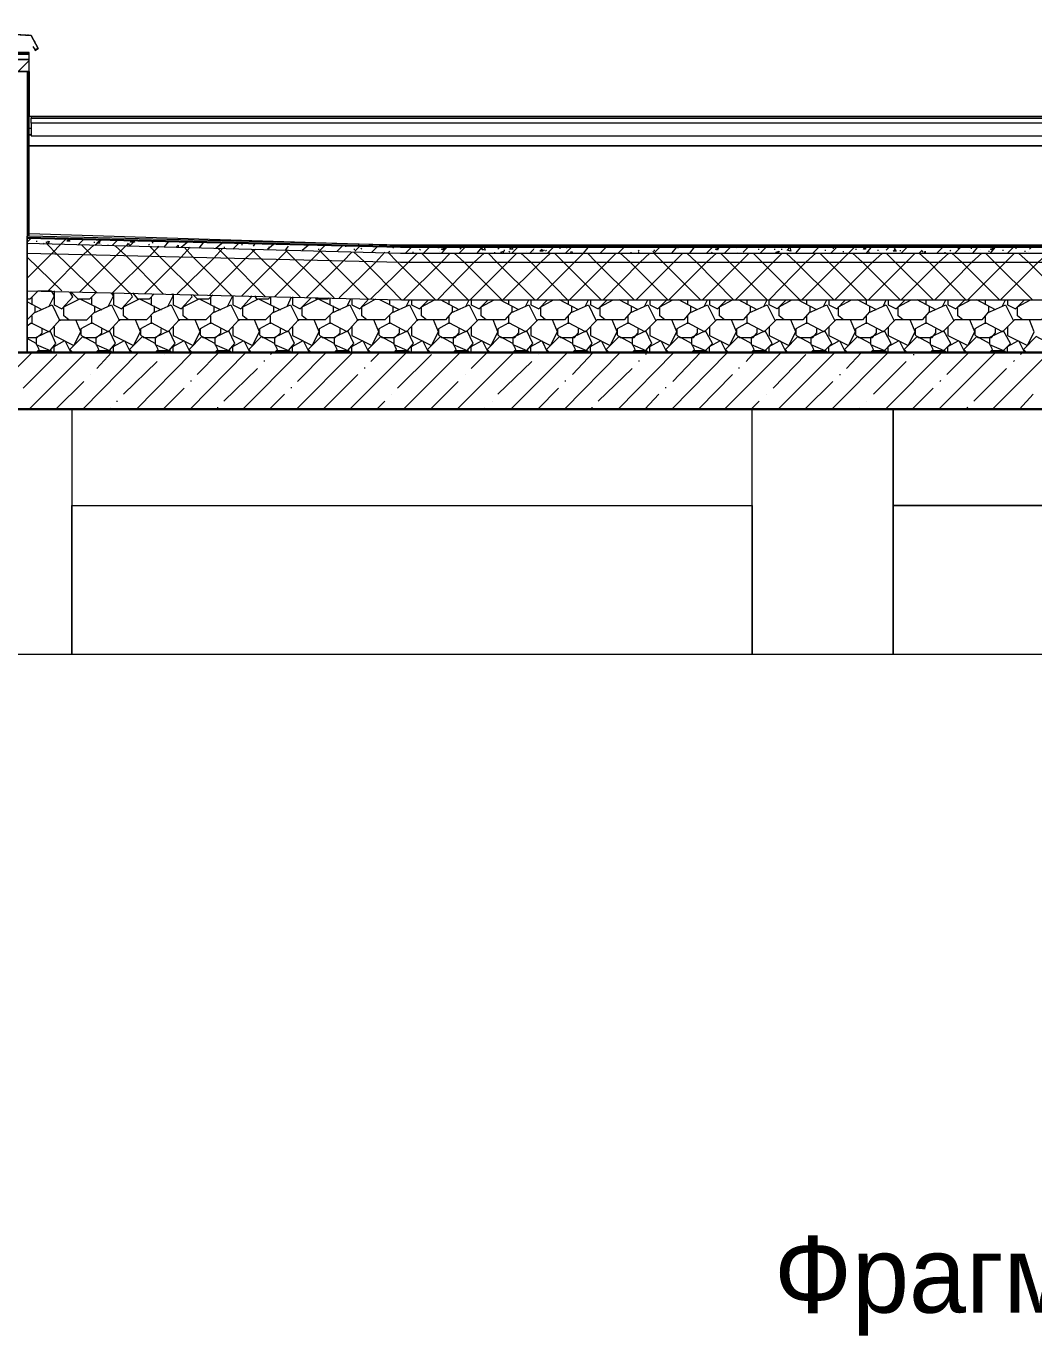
# Model space of a CAD drawing. Header units: millimetres. Extents: x 2294 to 908349, y -83289 to 219220.
# Drawn here: x 847920 to 852355, y 200936 to 206699 of the extents above; entities that cross this region are included whole.
import ezdxf

# ---------------------------------------------------------------- set-up
doc = ezdxf.new("R2010")
doc.units = ezdxf.units.MM
doc.layers.add('PDF _Геометрия', color=7, linetype='Continuous')
doc.layers.add('PDF _Текст', color=7, linetype='Continuous')

msp = doc.modelspace()

# ---------------------------------------------------------------- linework, layer by layer
at = {"layer": 'PDF _Геометрия', "lineweight": 9}
for points in [[(847932.9, 206302.9), (865812.6, 206302.9), (865812.6, 214434), (865751.4, 214434)], [(847932.9, 206573.9), (847347.1, 206573.9), (847264, 206573.9), (847264, 206552.1)], [(847513.2, 206582.7), (847347.1, 206582.7), (847347.1, 206578.3), (847347.1, 206573.9), (847347.1, 206552.1), (847932.9, 206552.1), (847932.9, 206573.9), (847932.9, 206578.3), (847932.9, 206582.7), (847570, 206582.7)], [(847932.9, 206578.3), (847347.1, 206578.3)], [(847924.1, 206499.6), (847924.1, 205773.9), (847928.5, 205773.9), (847928.5, 206499.6)], [(847932.9, 206499.6), (847932.9, 206302.9), (865812.6, 206302.9)], [(847932.9, 206250.4), (847941.6, 206250.4)], [(847941.6, 206302.9), (847941.6, 206294.1), (865812.6, 206294.1), (847941.6, 206294.1), (865812.6, 206294.1)], [(865436.6, 206272.3), (847941.6, 206272.3), (847941.6, 206294.1)], [(847941.6, 206272.3), (847941.6, 206215.5), (865502.2, 206215.5), (865502.2, 206171.7), (865502.2, 205262.4)], [(847941.6, 206219.8), (847941.6, 206224.2)], [(847932.9, 205787), (849567.8, 205734.6)], [(847924.1, 205262.4), (847924.1, 205533.5), (847924.1, 205699.6), (847924.1, 205743.3), (847924.1, 205765.2), (847924.1, 205769.6), (847924.1, 205773.9)], [(848055.3, 205013.3), (846617, 205013.3), (846420.3, 205013.3), (846420.3, 204702.9), (845594.1, 204702.9)], [(847758, 205013.3), (848120.8, 205013.3), (848120.8, 203933.5), (848120.8, 204589.2), (851115.4, 204589.2), (851115.4, 203933.5), (851115.4, 205013.3), (851736.1, 205013.3)], [(848120.8, 205013.3), (848120.8, 204589.2), (851115.4, 204589.2), (851115.4, 205013.3)], [(855504.4, 205013.3), (851758, 205013.3)], [(868553.6, 203933.5), (857397.3, 203933.5), (857323, 203780.5), (857165.6, 204086.5), (857091.3, 203933.5), (846144.9, 203933.5)]]:
    msp.add_lwpolyline(points, dxfattribs=at)
at = {"layer": 'PDF _Геометрия', "lineweight": 20}
msp.add_lwpolyline([(847959.1, 206591.4), (847972.2, 206600.2), (847941.6, 206657), (847154.7, 206709.4), (847154.7, 206587), (847172.2, 206591.4), (847154.7, 206587), (847154.7, 206705.1), (847941.6, 206657), (847972.2, 206600.2), (847959.1, 206595.8), (847950.3, 206608.9)], close=True, dxfattribs=at)
at = {"layer": 'PDF _Геометрия', "color": 250, "lineweight": 9, "true_color": 0x1d1d1d}
for points in [[(847928.5, 206657), (847928.5, 206661.4)], [(847959.1, 206626.4), (847959.1, 206630.8)], [(847884.8, 206499.6), (847932.9, 206547.7), (847932.9, 206552.1)], [(847924.1, 205747.7), (847941.6, 205765.2)], [(847924.1, 205590.3), (848033.4, 205699.6), (848072.8, 205739), (848094.6, 205760.8)], [(847924.1, 205734.6), (847928.5, 205743.3)], [(847963.5, 205752.1), (847967.8, 205752.1)], [(847967.8, 205765.2), (847967.8, 205765.2)], [(847967.8, 205765.2), (847976.6, 205765.2)], [(847976.6, 205765.2), (847976.6, 205765.2)], [(847994.1, 205739), (847998.4, 205743.3)], [(848011.5, 205756.4), (848011.5, 205756.4)], [(848225.8, 205529.1), (848055.3, 205695.2), (848011.5, 205739)], [(848015.9, 205533.5), (848173.3, 205695.2), (848217, 205734.6)], [(848147.1, 205734.6), (848173.3, 205760.8)], [(848155.8, 205529.1), (848317.6, 205690.9), (848356.9, 205730.2)], [(848374.4, 205524.7), (848203.9, 205695.2), (848164.6, 205734.6)], [(848217, 205747.7), (848221.4, 205747.7)], [(848221.4, 205734.6), (848247.6, 205756.4)], [(848238.9, 205747.7), (848243.2, 205747.7)], [(848278.2, 205734.6), (848282.6, 205734.6)], [(848282.6, 205734.6), (848282.6, 205734.6)], [(848300.1, 205734.6), (848321.9, 205756.4)], [(848300.1, 205524.7), (848461.8, 205686.5), (848501.2, 205725.8), (848501.2, 205730.2), (848505.5, 205725.8)], [(848523, 205520.4), (848356.9, 205690.9), (848313.2, 205730.2)], [(848361.3, 205730.2), (848370, 205743.3), (848374.4, 205730.2), (848400.6, 205756.4)], [(848391.9, 205756.4), (848396.2, 205747.7), (848378.8, 205747.7), (848383.1, 205756.4)], [(848378.8, 205739), (848378.8, 205739)], [(848457.5, 205734.6), (848461.8, 205739)], [(848676, 205516), (848505.5, 205686.5), (848461.8, 205730.2)], [(848470.6, 205752.1), (848474.9, 205752.1)], [(848474.9, 205747.7), (848479.3, 205743.3)], [(848527.4, 205725.8), (848549.3, 205752.1)], [(848579.9, 205725.8), (848588.6, 205734.6), (848588.6, 205725.8)], [(848601.7, 205725.8), (848627.9, 205747.7)], [(848614.8, 205734.6), (848619.2, 205739)], [(848680.4, 205721.5), (848702.3, 205747.7)], [(848754.7, 205721.5), (848780.9, 205743.3)], [(848829, 205717.1), (848855.3, 205743.3)], [(848868.4, 205739), (848868.4, 205734.6)], [(848920.8, 205730.2), (848929.6, 205743.3)], [(848982, 205717.1), (849008.3, 205739)], [(849274.9, 205502.9), (849104.4, 205669), (849060.7, 205712.7), (849073.8, 205730.2)], [(849135, 205712.7), (849161.3, 205734.6)], [(849209.4, 205708.3), (849235.6, 205734.6)], [(849288, 205708.3), (849309.9, 205730.2)], [(849323, 205730.2), (849327.4, 205730.2)], [(849366.7, 205708.3), (849388.6, 205730.2)], [(848077.1, 205533.5), (847924.1, 205682.1)], [(848440, 205520.4), (848601.7, 205682.1), (848641.1, 205725.8)], [(848584.2, 205520.4), (848746, 205677.7), (848785.3, 205721.5)], [(848824.7, 205511.6), (848654.2, 205682.1), (848614.8, 205725.8)], [(848728.5, 205516), (848885.9, 205677.7), (848929.6, 205717.1)], [(848973.3, 205507.3), (848807.2, 205677.7), (848763.5, 205721.5)], [(848789.7, 205725.8), (848794.1, 205725.8)], [(848868.4, 205511.6), (849030.1, 205673.4), (849069.5, 205712.7)], [(849126.3, 205507.3), (848955.8, 205673.4), (848912.1, 205717.1)], [(848986.4, 205725.8), (848990.8, 205725.8)], [(849012.6, 205507.3), (849174.4, 205669), (849213.7, 205708.3), (849253.1, 205669), (849423.6, 205498.5)], [(849152.5, 205502.9), (849314.3, 205664.6), (849353.6, 205704)], [(849205, 205717.1), (849209.4, 205717.1)], [(849296.8, 205502.9), (849458.5, 205660.3), (849497.9, 205704)], [(849362.4, 205717.1), (849366.7, 205717.1)], [(849572.2, 205494.1), (849406.1, 205664.6), (849362.4, 205704)], [(849393, 205721.5), (849397.3, 205717.1)], [(849436.7, 205498.5), (849602.8, 205660.3), (849642.1, 205699.6)], [(849441.1, 205704), (849462.9, 205725.8)], [(849489.1, 205725.8), (849489.1, 205725.8)], [(849489.1, 205725.8), (849489.1, 205725.8)], [(849720.8, 205494.1), (849554.7, 205660.3), (849511, 205704)], [(849515.4, 205704), (849519.7, 205708.3)], [(849532.9, 205721.5), (849537.2, 205725.8)], [(849580.9, 205494.1), (849747.1, 205660.3), (849786.4, 205699.6)], [(849589.7, 205699.6), (849615.9, 205725.8)], [(849620.3, 205704), (849624.7, 205704)], [(849650.9, 205717.1), (849655.3, 205712.7)], [(849865.1, 205494.1), (849699, 205660.3), (849659.6, 205699.6)], [(849668.4, 205699.6), (849694.6, 205725.8)], [(849729.6, 205725.8), (849733.9, 205721.5)], [(849729.6, 205494.1), (849891.3, 205660.3), (849935, 205699.6)], [(849738.3, 205721.5), (849738.3, 205721.5)], [(849738.3, 205708.3), (849738.3, 205708.3)], [(849747.1, 205699.6), (849773.3, 205725.8)], [(850013.7, 205494.1), (849847.6, 205660.3), (849803.9, 205699.6)], [(849825.8, 205699.6), (849852, 205725.8)], [(849830.1, 205721.5), (849830.1, 205717.1), (849834.5, 205721.5)], [(849873.8, 205494.1), (850040, 205660.3), (850079.3, 205699.6)], [(849904.4, 205699.6), (849926.3, 205725.8)], [(849935, 205725.8), (849939.4, 205712.7), (849921.9, 205717.1), (849930.7, 205725.8)], [(849926.3, 205717.1), (849930.7, 205712.7)], [(850158, 205494.1), (849991.9, 205660.3), (849952.5, 205699.6)], [(849983.1, 205699.6), (849983.1, 205704)], [(849996.2, 205717.1), (850005, 205725.8)], [(850013.7, 205699.6), (850009.4, 205704), (850022.5, 205708.3), (850018.1, 205699.6)], [(850018.1, 205494.1), (850184.2, 205660.3), (850227.9, 205699.6)], [(850022.5, 205712.7), (850026.8, 205712.7)], [(850044.3, 205708.3), (850048.7, 205704)], [(850057.4, 205725.8), (850061.8, 205717.1), (850048.7, 205717.1), (850053.1, 205725.8)], [(850057.4, 205699.6), (850083.7, 205725.8)], [(850302.3, 205494.1), (850140.5, 205660.3), (850096.8, 205699.6)], [(850123, 205708.3), (850123, 205708.3)], [(850136.1, 205699.6), (850153.6, 205717.1)], [(850153.6, 205725.8), (850153.6, 205721.5)], [(850153.6, 205708.3), (850153.6, 205708.3)], [(850166.7, 205494.1), (850332.9, 205660.3), (850372.2, 205699.6), (850394.1, 205725.8)], [(850197.3, 205712.7), (850201.7, 205712.7)], [(850206.1, 205708.3), (850210.5, 205712.7)], [(850214.8, 205699.6), (850241.1, 205725.8)], [(850219.2, 205704), (850223.6, 205704)], [(850450.9, 205494.1), (850284.8, 205660.3), (850245.4, 205699.6)], [(850267.3, 205721.5), (850271.7, 205721.5)], [(850293.5, 205699.6), (850319.7, 205725.8)], [(850297.9, 205721.5), (850302.3, 205725.8)], [(850311, 205494.1), (850477.1, 205660.3), (850516.5, 205699.6)], [(850315.4, 205699.6), (850319.7, 205708.3), (850324.1, 205699.6)], [(850595.2, 205494.1), (850429, 205660.3), (850389.7, 205699.6)], [(850446.5, 205699.6), (850472.7, 205725.8)], [(850459.6, 205494.1), (850621.4, 205660.3), (850665.1, 205699.6)], [(850525.2, 205699.6), (850551.4, 205725.8)], [(850743.8, 205494.1), (850577.7, 205660.3), (850533.9, 205699.6)], [(850582, 205699.6), (850582, 205704)], [(850603.9, 205494.1), (850770, 205660.3), (850809.4, 205699.6)], [(850612.6, 205708.3), (850617, 205712.7)], [(850612.6, 205704), (850617, 205704)], [(850630.1, 205725.8), (850630.1, 205725.8)], [(850673.8, 205712.7), (850673.8, 205712.7)], [(850678.2, 205708.3), (850682.6, 205704)], [(850888, 205494.1), (850721.9, 205660.3), (850682.6, 205699.6), (850708.8, 205725.8)], [(850682.6, 205712.7), (850687, 205712.7)], [(850748.2, 205494.1), (850914.3, 205660.3), (850958, 205699.6)], [(850761.3, 205699.6), (850783.1, 205725.8)], [(850787.5, 205725.8), (850787.5, 205721.5)], [(851032.3, 205494.1), (850870.6, 205660.3), (850826.8, 205699.6)], [(850840, 205699.6), (850861.8, 205725.8)], [(850896.8, 205494.1), (851062.9, 205660.3), (851102.3, 205699.6)], [(850914.3, 205699.6), (850940.5, 205725.8)], [(850936.1, 205704), (850940.5, 205699.6)], [(851167.8, 205467.9), (851180.9, 205494.1), (851014.8, 205660.3), (850975.5, 205699.6)], [(850993, 205699.6), (851019.2, 205725.8)], [(851041.1, 205494.1), (851207.2, 205660.3), (851246.5, 205699.6)], [(851045.4, 205721.5), (851045.4, 205721.5)], [(851049.8, 205704), (851049.8, 205704)], [(851076, 205704), (851097.9, 205725.8)], [(851097.9, 205699.6), (851097.9, 205699.6)], [(851325.2, 205494.1), (851159.1, 205660.3), (851119.7, 205699.6)], [(851141.6, 205717.1), (851146, 205717.1)], [(851150.3, 205699.6), (851176.6, 205725.8)], [(851264, 205494.1), (851224.7, 205454.8), (851189.7, 205472.3), (851189.7, 205494.1), (851351.4, 205660.3), (851395.1, 205699.6)], [(851211.5, 205717.1), (851215.9, 205717.1)], [(851220.3, 205699.6), (851220.3, 205704), (851233.4, 205708.3), (851229, 205699.6), (851229, 205704)], [(851242.1, 205717.1), (851246.5, 205717.1)], [(851259.6, 205721.5), (851259.6, 205721.5)], [(851473.8, 205494.1), (851307.7, 205660.3), (851264, 205699.6)], [(851307.7, 205699.6), (851329.6, 205725.8)], [(851333.9, 205494.1), (851500.1, 205660.3), (851539.4, 205699.6), (851565.6, 205725.8)], [(851382, 205699.6), (851408.3, 205725.8)], [(851618.1, 205472.3), (851618.1, 205494.1), (851452, 205660.3), (851412.6, 205699.6)], [(851434.5, 205712.7), (851438.9, 205712.7)], [(851460.7, 205699.6), (851487, 205725.8)], [(851469.5, 205721.5), (851473.8, 205721.5)], [(851478.2, 205494.1), (851644.3, 205660.3), (851688, 205699.6)], [(851517.6, 205704), (851517.6, 205708.3)], [(851766.7, 205494.1), (851600.6, 205660.3), (851556.9, 205699.6)], [(851570, 205717.1), (851574.4, 205717.1)], [(851613.7, 205725.8), (851613.7, 205717.1), (851605, 205717.1), (851609.4, 205725.8)], [(851609.4, 205717.1), (851613.7, 205721.5)], [(851618.1, 205699.6), (851640, 205725.8)], [(851626.8, 205704), (851631.2, 205704)], [(851626.8, 205494.1), (851793, 205660.3), (851832.3, 205699.6)], [(851666.2, 205712.7), (851670.6, 205712.7)], [(851674.9, 205708.3), (851674.9, 205708.3)], [(851705.5, 205712.7), (851718.6, 205725.8)], [(851911, 205494.1), (851744.9, 205660.3), (851705.5, 205699.6)], [(851740.5, 205717.1), (851744.9, 205721.5)], [(851766.7, 205712.7), (851766.7, 205708.3)], [(851771.1, 205699.6), (851797.3, 205725.8)], [(851771.1, 205494.1), (851937.2, 205660.3), (851980.9, 205699.6)], [(852055.3, 205494.1), (851893.5, 205660.3), (851849.8, 205699.6), (851862.9, 205712.7)], [(851862.9, 205708.3), (851867.3, 205704)], [(851871.6, 205699.6), (851876, 205708.3), (851876, 205699.6)], [(851876, 205725.8), (851876, 205725.8)], [(851919.7, 205494.1), (852081.5, 205660.3), (852125.2, 205699.6)], [(851924.1, 205725.8), (851924.1, 205725.8)], [(851928.5, 205699.6), (851954.7, 205725.8)], [(851963.5, 205704), (851963.5, 205699.6)], [(851985.3, 205708.3), (851989.7, 205712.7)], [(852203.9, 205494.1), (852037.8, 205660.3), (851994.1, 205699.6)], [(852007.2, 205699.6), (852033.4, 205725.8)], [(852020.3, 205721.5), (852024.7, 205721.5)], [(852064, 205494.1), (852230.1, 205660.3), (852269.5, 205699.6)], [(852072.7, 205712.7), (852072.7, 205712.7)], [(852077.1, 205721.5), (852081.5, 205721.5)], [(852085.9, 205699.6), (852107.7, 205725.8)], [(852120.8, 205717.1), (852120.8, 205717.1)], [(852348.2, 205494.1), (852182, 205660.3), (852142.7, 205699.6)], [(852155.8, 205708.3), (852160.2, 205708.3)], [(852164.5, 205699.6), (852186.4, 205725.8)], [(852208.3, 205494.1), (852374.4, 205660.3), (852418.1, 205699.6)], [(852217, 205712.7), (852221.4, 205712.7)], [(852238.9, 205699.6), (852265.1, 205725.8)], [(852273.8, 205721.5), (852278.2, 205721.5)], [(852496.8, 205494.1), (852330.7, 205660.3), (852286.9, 205699.6)], [(852313.2, 205708.3), (852317.6, 205708.3)], [(852321.9, 205704), (852321.9, 205704)], [(852330.7, 205708.3), (852330.7, 205708.3)], [(852335, 205717.1), (852343.8, 205725.8)], [(847924.1, 205533.5), (847924.1, 205537.9)], [(847924.1, 205498.5), (847937.2, 205498.5), (847972.2, 205533.5), (848029, 205533.5), (848042.2, 205511.6), (848020.3, 205467.9)], [(847946, 205472.3), (847946, 205507.3)], [(848024.7, 205533.5), (848020.3, 205533.5)], [(848024.7, 205533.5), (848024.7, 205533.5)], [(848042.2, 205533.5), (848042.2, 205472.3), (848077.1, 205454.8), (848125.2, 205507.3), (848112.1, 205529.1)], [(848107.7, 205406.7), (848085.9, 205424.2), (848085.9, 205463.5), (848155.8, 205498.5), (848252, 205450.4)], [(848116.5, 205529.1), (848147.1, 205498.5), (848199.5, 205498.5), (848230.1, 205529.1)], [(848208.3, 205472.3), (848208.3, 205507.3)], [(848282.6, 205467.9), (848304.4, 205511.6), (848295.7, 205524.7)], [(848304.4, 205524.7), (848304.4, 205472.3), (848339.4, 205454.8), (848387.5, 205507.3), (848378.8, 205524.7)], [(848370, 205406.7), (848348.2, 205424.2), (848348.2, 205463.5), (848418.1, 205498.5), (848514.3, 205450.4)], [(848387.5, 205524.7), (848409.4, 205498.5), (848461.8, 205498.5), (848483.7, 205520.4)], [(848470.6, 205472.3), (848470.6, 205507.3)], [(848544.9, 205467.9), (848566.7, 205511.6), (848562.4, 205520.4)], [(848566.7, 205520.4), (848566.7, 205472.3), (848601.7, 205454.8), (848649.8, 205507.3), (848645.4, 205516)], [(848632.3, 205406.7), (848610.5, 205424.2), (848610.5, 205463.5), (848680.4, 205498.5), (848776.6, 205450.4)], [(848654.2, 205516), (848671.7, 205498.5), (848724.1, 205498.5), (848741.6, 205516)], [(848732.9, 205472.3), (848732.9, 205507.3)], [(848807.2, 205467.9), (848829, 205511.6), (848829, 205472.3), (848864, 205454.8), (848912.1, 205507.3), (848912.1, 205511.6)], [(848829, 205511.6), (848829, 205511.6)], [(848894.6, 205406.7), (848872.7, 205424.2), (848872.7, 205463.5), (848942.7, 205498.5), (849038.9, 205450.4)], [(848925.2, 205511.6), (848934, 205498.5), (848986.4, 205498.5), (848995.2, 205507.3), (848995.2, 205472.3)], [(849069.5, 205467.9), (849087, 205507.3)], [(849091.3, 205507.3), (849091.3, 205472.3), (849126.3, 205454.8), (849174.4, 205502.9)], [(849156.9, 205406.7), (849135, 205424.2), (849135, 205463.5), (849205, 205498.5), (849301.2, 205450.4)], [(849191.9, 205502.9), (849196.2, 205498.5), (849248.7, 205498.5), (849253.1, 205502.9)], [(849257.4, 205472.3), (849257.4, 205502.9)], [(849331.8, 205467.9), (849349.3, 205498.5)], [(849353.6, 205498.5), (849353.6, 205472.3), (849388.6, 205454.8), (849427.9, 205498.5)], [(849419.2, 205406.7), (849397.3, 205424.2), (849397.3, 205463.5), (849458.5, 205498.5)], [(847989.7, 205450.4), (847924.1, 205485.4)], [(847924.1, 205406.7), (847959.1, 205441.7), (847959.1, 205467.9)], [(847924.1, 205380.5), (847941.6, 205393.6), (848020.3, 205354.3), (848068.4, 205406.7), (848186.4, 205406.7), (848221.4, 205441.7), (848221.4, 205467.9)], [(847954.7, 205437.3), (848033.4, 205472.3), (848068.4, 205402.3)], [(848483.7, 205467.9), (848483.7, 205441.7), (848448.7, 205406.7), (848330.7, 205406.7), (848282.6, 205354.3), (848208.3, 205393.6), (848160.2, 205367.4), (848160.2, 205341.1), (848173.3, 205328), (848230.1, 205328), (848252, 205349.9), (848252, 205367.4)], [(848217, 205437.3), (848295.7, 205472.3), (848330.7, 205402.3)], [(848746, 205467.9), (848746, 205441.7), (848711, 205406.7), (848593, 205406.7), (848544.9, 205354.3), (848470.6, 205393.6), (848422.5, 205367.4), (848422.5, 205341.1), (848435.6, 205328), (848492.4, 205328), (848514.3, 205349.9), (848514.3, 205367.4)], [(848479.3, 205437.3), (848558, 205472.3), (848593, 205402.3)], [(849008.3, 205467.9), (849008.3, 205441.7), (848973.3, 205406.7), (848855.3, 205406.7), (848807.2, 205354.3), (848732.9, 205393.6), (848684.8, 205367.4), (848684.8, 205341.1), (848697.9, 205328), (848754.7, 205328), (848776.6, 205349.9), (848776.6, 205367.4)], [(848741.6, 205437.3), (848820.3, 205472.3), (848855.3, 205402.3)], [(849270.6, 205467.9), (849270.6, 205441.7), (849235.6, 205406.7), (849117.6, 205406.7), (849069.5, 205354.3), (848995.2, 205393.6), (848947.1, 205367.4), (848947.1, 205341.1), (848960.2, 205328), (849017, 205328), (849038.9, 205349.9), (849038.9, 205367.4)], [(849003.9, 205437.3), (849082.6, 205472.3), (849117.6, 205402.3)], [(849532.9, 205467.9), (849532.9, 205441.7), (849497.9, 205406.7), (849379.9, 205406.7), (849331.8, 205354.3), (849257.4, 205393.6), (849209.4, 205367.4), (849209.4, 205341.1), (849222.5, 205328), (849279.3, 205328), (849301.2, 205349.9), (849301.2, 205367.4)], [(849266.2, 205437.3), (849344.9, 205472.3), (849379.9, 205402.3)], [(849795.2, 205467.9), (849795.2, 205441.7), (849764.6, 205406.7), (849642.1, 205406.7), (849594.1, 205354.3), (849519.7, 205393.6), (849471.7, 205367.4), (849471.7, 205341.1), (849484.8, 205328), (849541.6, 205328), (849563.5, 205349.9), (849563.5, 205367.4)], [(849563.5, 205450.4), (849476, 205494.1)], [(849519.7, 205472.3), (849519.7, 205494.1)], [(849528.5, 205437.3), (849607.2, 205472.3), (849642.1, 205402.3)], [(849594.1, 205467.9), (849607.2, 205494.1)], [(849615.9, 205494.1), (849615.9, 205472.3), (849650.9, 205454.8), (849690.2, 205494.1)], [(849681.5, 205406.7), (849659.6, 205424.2), (849659.6, 205463.5), (849716.5, 205494.1)], [(850057.4, 205467.9), (850057.4, 205441.7), (850026.8, 205406.7), (849908.8, 205406.7), (849856.4, 205354.3), (849782, 205393.6), (849733.9, 205367.4), (849733.9, 205341.1), (849747.1, 205328), (849808.3, 205328), (849825.8, 205349.9), (849825.8, 205367.4)], [(849825.8, 205450.4), (849742.7, 205494.1)], [(849782, 205472.3), (849782, 205494.1)], [(849790.8, 205437.3), (849869.5, 205472.3), (849904.4, 205402.3)], [(849856.4, 205467.9), (849869.5, 205494.1)], [(849878.2, 205494.1), (849878.2, 205472.3), (849913.2, 205454.8), (849952.5, 205494.1)], [(849943.8, 205406.7), (849921.9, 205424.2), (849921.9, 205463.5), (849978.8, 205494.1)], [(850319.7, 205467.9), (850319.7, 205441.7), (850289.1, 205406.7), (850171.1, 205406.7), (850118.6, 205354.3), (850044.3, 205393.6), (849996.2, 205367.4), (849996.2, 205341.1), (850009.4, 205328), (850070.6, 205328), (850088, 205349.9), (850088, 205367.4)], [(850088, 205450.4), (850005, 205494.1)], [(850044.3, 205472.3), (850044.3, 205494.1)], [(850053.1, 205437.3), (850131.8, 205472.3), (850166.7, 205402.3)], [(850118.6, 205467.9), (850131.8, 205494.1)], [(850140.5, 205494.1), (850140.5, 205472.3), (850175.5, 205454.8), (850214.8, 205494.1)], [(850206.1, 205406.7), (850184.2, 205424.2), (850184.2, 205463.5), (850241.1, 205494.1)], [(850582, 205467.9), (850582, 205441.7), (850551.4, 205406.7), (850433.4, 205406.7), (850380.9, 205354.3), (850306.6, 205393.6), (850258.5, 205367.4), (850258.5, 205341.1), (850271.7, 205328), (850332.9, 205328), (850350.3, 205349.9), (850350.3, 205367.4)], [(850350.3, 205450.4), (850267.3, 205494.1)], [(850306.6, 205472.3), (850306.6, 205494.1)], [(850315.4, 205437.3), (850394.1, 205472.3), (850429, 205402.3)], [(850380.9, 205467.9), (850394.1, 205494.1)], [(850402.8, 205494.1), (850402.8, 205472.3), (850437.8, 205454.8), (850477.1, 205494.1)], [(850468.4, 205406.7), (850446.5, 205424.2), (850446.5, 205463.5), (850503.3, 205494.1)], [(850844.3, 205467.9), (850844.3, 205441.7), (850813.7, 205406.7), (850695.7, 205406.7), (850643.2, 205354.3), (850568.9, 205393.6), (850520.8, 205367.4), (850520.8, 205341.1), (850533.9, 205328), (850595.2, 205328), (850612.6, 205349.9), (850612.6, 205367.4)], [(850612.6, 205450.4), (850529.6, 205494.1)], [(850568.9, 205472.3), (850568.9, 205494.1)], [(850577.7, 205437.3), (850656.4, 205472.3), (850691.3, 205402.3)], [(850643.2, 205467.9), (850656.4, 205494.1)], [(850665.1, 205494.1), (850665.1, 205472.3), (850700.1, 205454.8), (850739.4, 205494.1)], [(850730.7, 205406.7), (850708.8, 205424.2), (850708.8, 205463.5), (850765.6, 205494.1)], [(851106.6, 205467.9), (851106.6, 205441.7), (851076, 205406.7), (850958, 205406.7), (850905.5, 205354.3), (850831.2, 205393.6), (850783.1, 205367.4), (850783.1, 205341.1), (850796.2, 205328), (850857.4, 205328), (850874.9, 205349.9), (850874.9, 205367.4)], [(850874.9, 205450.4), (850791.9, 205494.1)], [(850831.2, 205472.3), (850831.2, 205494.1)], [(850840, 205437.3), (850918.6, 205472.3), (850953.6, 205402.3)], [(850905.5, 205467.9), (850918.6, 205494.1)], [(850927.4, 205494.1), (850927.4, 205472.3), (850962.4, 205454.8), (851001.7, 205494.1)], [(850993, 205406.7), (850971.1, 205424.2), (850971.1, 205463.5), (851027.9, 205494.1)], [(851368.9, 205467.9), (851368.9, 205441.7), (851338.3, 205406.7), (851220.3, 205406.7), (851167.8, 205354.3), (851093.5, 205393.6), (851045.4, 205367.4), (851045.4, 205341.1), (851058.5, 205328), (851119.7, 205328), (851137.2, 205349.9), (851137.2, 205367.4)], [(851137.2, 205450.4), (851054.2, 205494.1)], [(851093.5, 205472.3), (851093.5, 205494.1)], [(851102.3, 205437.3), (851180.9, 205472.3), (851215.9, 205402.3)], [(851255.3, 205406.7), (851233.4, 205424.2), (851233.4, 205463.5), (851290.2, 205494.1)], [(851631.2, 205467.9), (851631.2, 205441.7), (851600.6, 205406.7), (851482.6, 205406.7), (851430.1, 205354.3), (851355.8, 205393.6), (851307.7, 205367.4), (851307.7, 205341.1), (851320.8, 205328), (851382, 205328), (851399.5, 205349.9), (851399.5, 205367.4)], [(851399.5, 205450.4), (851316.5, 205494.1)], [(851355.8, 205472.3), (851355.8, 205494.1)], [(851364.5, 205437.3), (851443.2, 205472.3), (851478.2, 205402.3)], [(851430.1, 205467.9), (851443.2, 205494.1)], [(851452, 205494.1), (851452, 205472.3), (851487, 205454.8), (851526.3, 205494.1)], [(851517.6, 205406.7), (851495.7, 205424.2), (851495.7, 205463.5), (851552.5, 205494.1)], [(851893.5, 205467.9), (851893.5, 205441.7), (851862.9, 205406.7), (851744.9, 205406.7), (851692.4, 205354.3), (851618.1, 205393.6), (851570, 205367.4), (851570, 205341.1), (851583.1, 205328), (851644.3, 205328), (851661.8, 205349.9), (851661.8, 205367.4)], [(851661.8, 205450.4), (851578.8, 205494.1)], [(851626.8, 205437.3), (851705.5, 205472.3), (851740.5, 205402.3)], [(851692.4, 205467.9), (851705.5, 205494.1)], [(851714.3, 205494.1), (851714.3, 205472.3), (851749.2, 205454.8), (851788.6, 205494.1)], [(851779.8, 205406.7), (851758, 205424.2), (851758, 205463.5), (851814.8, 205494.1)], [(852155.8, 205467.9), (852155.8, 205441.7), (852125.2, 205406.7), (852007.2, 205406.7), (851954.7, 205354.3), (851880.4, 205393.6), (851832.3, 205367.4), (851832.3, 205341.1), (851845.4, 205328), (851906.6, 205328), (851924.1, 205349.9), (851924.1, 205367.4)], [(851924.1, 205450.4), (851841, 205494.1)], [(851880.4, 205472.3), (851880.4, 205494.1)], [(851889.1, 205437.3), (851967.8, 205472.3), (852002.8, 205402.3)], [(851954.7, 205467.9), (851967.8, 205494.1)], [(851976.6, 205494.1), (851976.6, 205472.3), (852011.5, 205454.8), (852050.9, 205494.1)], [(852042.1, 205406.7), (852020.3, 205424.2), (852020.3, 205463.5), (852077.1, 205494.1)], [(852418.1, 205467.9), (852418.1, 205441.7), (852387.5, 205406.7), (852269.5, 205406.7), (852217, 205354.3), (852142.7, 205393.6), (852094.6, 205367.4), (852094.6, 205341.1), (852107.7, 205328), (852168.9, 205328), (852186.4, 205349.9), (852186.4, 205367.4)], [(852186.4, 205450.4), (852103.3, 205494.1)], [(852142.7, 205472.3), (852142.7, 205494.1)], [(852151.4, 205437.3), (852230.1, 205472.3), (852265.1, 205402.3)], [(852217, 205467.9), (852230.1, 205494.1)], [(852238.9, 205494.1), (852238.9, 205472.3), (852273.8, 205454.8), (852313.2, 205494.1)], [(852304.4, 205406.7), (852282.6, 205424.2), (852282.6, 205463.5), (852339.4, 205494.1)], [(847924.1, 205406.7), (847924.1, 205406.7)], [(847946, 205389.2), (847946, 205424.2)], [(848042.2, 205376.1), (848042.2, 205336.8), (848129.6, 205293.1), (848160.2, 205354.3), (848138.3, 205406.7)], [(848208.3, 205389.2), (848208.3, 205424.2)], [(848304.4, 205376.1), (848304.4, 205336.8), (848391.9, 205293.1), (848422.5, 205354.3), (848400.6, 205406.7)], [(848470.6, 205389.2), (848470.6, 205424.2)], [(848566.7, 205376.1), (848566.7, 205336.8), (848654.2, 205293.1), (848684.8, 205354.3), (848662.9, 205406.7)], [(848732.9, 205389.2), (848732.9, 205424.2)], [(848829, 205376.1), (848829, 205336.8), (848916.5, 205293.1), (848947.1, 205354.3), (848925.2, 205406.7)], [(848995.2, 205389.2), (848995.2, 205424.2)], [(849091.3, 205376.1), (849091.3, 205336.8), (849178.8, 205293.1), (849209.4, 205354.3), (849187.5, 205406.7)], [(849257.4, 205389.2), (849257.4, 205424.2)], [(849353.6, 205376.1), (849353.6, 205336.8), (849441.1, 205293.1), (849471.7, 205354.3), (849449.8, 205406.7)], [(849519.7, 205389.2), (849519.7, 205424.2)], [(849615.9, 205376.1), (849615.9, 205336.8), (849703.3, 205293.1), (849733.9, 205354.3), (849712.1, 205406.7)], [(849782, 205389.2), (849782, 205424.2)], [(849878.2, 205376.1), (849878.2, 205336.8), (849965.6, 205293.1), (849996.2, 205354.3), (849974.4, 205406.7)], [(850044.3, 205389.2), (850044.3, 205424.2)], [(850140.5, 205376.1), (850140.5, 205336.8), (850227.9, 205293.1), (850258.5, 205354.3), (850236.7, 205406.7)], [(850306.6, 205389.2), (850306.6, 205424.2)], [(850402.8, 205376.1), (850402.8, 205336.8), (850490.2, 205293.1), (850520.8, 205354.3), (850499, 205406.7)], [(850568.9, 205389.2), (850568.9, 205424.2)], [(850665.1, 205376.1), (850665.1, 205336.8), (850752.5, 205293.1), (850783.1, 205354.3), (850761.3, 205406.7)], [(850831.2, 205389.2), (850831.2, 205424.2)], [(850927.4, 205376.1), (850927.4, 205336.8), (851014.8, 205293.1), (851045.4, 205354.3), (851023.6, 205406.7)], [(851093.5, 205389.2), (851093.5, 205424.2)], [(851189.7, 205376.1), (851189.7, 205336.8), (851277.1, 205293.1), (851307.7, 205354.3), (851285.9, 205406.7)], [(851355.8, 205389.2), (851355.8, 205424.2)], [(851452, 205376.1), (851452, 205336.8), (851539.4, 205293.1), (851570, 205354.3), (851548.2, 205406.7)], [(851618.1, 205389.2), (851618.1, 205424.2)], [(851714.3, 205376.1), (851714.3, 205336.8), (851801.7, 205293.1), (851832.3, 205354.3), (851810.4, 205406.7)], [(851880.4, 205389.2), (851880.4, 205424.2)], [(851976.6, 205376.1), (851976.6, 205336.8), (852064, 205293.1), (852094.6, 205354.3), (852072.7, 205406.7)], [(852142.7, 205389.2), (852142.7, 205424.2)], [(852238.9, 205376.1), (852238.9, 205336.8), (852326.3, 205293.1), (852356.9, 205354.3), (852335, 205406.7)], [(847924.1, 205328), (847967.8, 205328), (847989.7, 205349.9), (847989.7, 205367.4)], [(848225.8, 205262.4), (848238.9, 205275.6), (848225.8, 205301.8), (848168.9, 205332.4), (848112.1, 205275.6), (848125.2, 205262.4)], [(848488.1, 205262.4), (848501.2, 205275.6), (848488.1, 205301.8), (848431.2, 205332.4), (848374.4, 205275.6), (848387.5, 205262.4)], [(848750.3, 205262.4), (848763.5, 205275.6), (848750.3, 205301.8), (848693.5, 205332.4), (848636.7, 205275.6), (848649.8, 205262.4), (848405, 205013.3)], [(849012.6, 205262.4), (849025.8, 205275.6), (849012.6, 205301.8), (848955.8, 205332.4), (848899, 205275.6), (848912.1, 205262.4)], [(849274.9, 205262.4), (849288, 205275.6), (849274.9, 205301.8), (849218.1, 205332.4), (849161.3, 205275.6), (849174.4, 205262.4)], [(849537.2, 205262.4), (849550.3, 205275.6), (849537.2, 205301.8), (849480.4, 205332.4), (849423.6, 205275.6), (849436.7, 205262.4)], [(849799.5, 205262.4), (849812.6, 205275.6), (849799.5, 205301.8), (849742.7, 205332.4), (849685.9, 205275.6), (849699, 205262.4)], [(850061.8, 205262.4), (850074.9, 205275.6), (850061.8, 205301.8), (850005, 205332.4), (849948.2, 205275.6), (849961.3, 205262.4)], [(850324.1, 205262.4), (850337.2, 205275.6), (850324.1, 205301.8), (850267.3, 205332.4), (850210.5, 205275.6), (850223.6, 205262.4)], [(850586.4, 205262.4), (850599.5, 205275.6), (850586.4, 205301.8), (850529.6, 205332.4), (850472.7, 205275.6), (850485.9, 205262.4)], [(850848.7, 205262.4), (850861.8, 205275.6), (850848.7, 205301.8), (850791.9, 205332.4), (850735, 205275.6), (850748.2, 205262.4)], [(851111, 205262.4), (851124.1, 205275.6), (851111, 205301.8), (851054.2, 205332.4), (850997.3, 205275.6), (851010.4, 205262.4)], [(851373.3, 205262.4), (851386.4, 205275.6), (851373.3, 205301.8), (851316.5, 205332.4), (851259.6, 205275.6), (851272.7, 205262.4)], [(851635.6, 205262.4), (851648.7, 205275.6), (851635.6, 205301.8), (851578.8, 205332.4), (851521.9, 205275.6), (851535, 205262.4)], [(851897.9, 205262.4), (851911, 205275.6), (851897.9, 205301.8), (851841, 205332.4), (851784.2, 205275.6), (851797.3, 205262.4)], [(852160.2, 205262.4), (852173.3, 205275.6), (852160.2, 205301.8), (852103.3, 205332.4), (852046.5, 205275.6), (852059.6, 205262.4)], [(852173.3, 205013.3), (852422.5, 205262.4), (852435.6, 205275.6), (852422.5, 205301.8), (852365.6, 205332.4), (852308.8, 205275.6), (852321.9, 205262.4)], [(847963.5, 205262.4), (847976.6, 205275.6), (847963.5, 205301.8), (847924.1, 205323.7)], [(847972.2, 205271.2), (848029, 205271.2), (848033.4, 205262.4)], [(848042.2, 205262.4), (848042.2, 205288.7), (848090.2, 205314.9), (848116.5, 205262.4)], [(848234.5, 205271.2), (848291.3, 205271.2), (848295.7, 205262.4), (848230.1, 205192.5)], [(848304.4, 205262.4), (848304.4, 205288.7), (848352.5, 205314.9), (848378.8, 205262.4)], [(848496.8, 205271.2), (848553.6, 205271.2), (848558, 205262.4)], [(848566.7, 205262.4), (848566.7, 205288.7), (848614.8, 205314.9), (848641.1, 205262.4)], [(848759.1, 205271.2), (848815.9, 205271.2), (848820.3, 205262.4)], [(848829, 205262.4), (848829, 205288.7), (848877.1, 205314.9), (848903.4, 205262.4)], [(849021.4, 205271.2), (849078.2, 205271.2), (849082.6, 205262.4)], [(849091.3, 205262.4), (849091.3, 205288.7), (849139.4, 205314.9), (849165.6, 205262.4)], [(849283.7, 205271.2), (849340.5, 205271.2), (849344.9, 205262.4)], [(849353.6, 205262.4), (849353.6, 205288.7), (849401.7, 205314.9), (849427.9, 205262.4)], [(849546, 205271.2), (849602.8, 205271.2), (849607.2, 205262.4)], [(849615.9, 205262.4), (849615.9, 205288.7), (849664, 205314.9), (849690.2, 205262.4)], [(849808.3, 205271.2), (849865.1, 205271.2), (849869.5, 205262.4)], [(849878.2, 205262.4), (849878.2, 205288.7), (849926.3, 205314.9), (849952.5, 205262.4)], [(850070.6, 205271.2), (850127.4, 205271.2), (850131.8, 205262.4)], [(850140.5, 205262.4), (850140.5, 205288.7), (850188.6, 205314.9), (850214.8, 205262.4)], [(850332.9, 205271.2), (850389.7, 205271.2), (850394.1, 205262.4)], [(850402.8, 205262.4), (850402.8, 205288.7), (850450.9, 205314.9), (850477.1, 205262.4)], [(850595.2, 205271.2), (850652, 205271.2), (850656.4, 205262.4)], [(850665.1, 205262.4), (850665.1, 205288.7), (850713.2, 205314.9), (850739.4, 205262.4)], [(850857.4, 205271.2), (850914.3, 205271.2), (850918.6, 205262.4)], [(850927.4, 205262.4), (850927.4, 205288.7), (850975.5, 205314.9), (851001.7, 205262.4)], [(851119.7, 205271.2), (851176.6, 205271.2), (851180.9, 205262.4)], [(851189.7, 205262.4), (851189.7, 205288.7), (851237.8, 205314.9), (851264, 205262.4)], [(851382, 205271.2), (851438.9, 205271.2), (851443.2, 205262.4)], [(851452, 205262.4), (851452, 205288.7), (851500.1, 205314.9), (851526.3, 205262.4)], [(851465.1, 205013.3), (851714.3, 205262.4), (851714.3, 205288.7), (851762.4, 205314.9), (851788.6, 205262.4)], [(851644.3, 205271.2), (851701.2, 205271.2), (851705.5, 205262.4)], [(851906.6, 205271.2), (851963.5, 205271.2), (851967.8, 205262.4)], [(851976.6, 205262.4), (851976.6, 205288.7), (852024.7, 205314.9), (852050.9, 205262.4)], [(852168.9, 205271.2), (852225.7, 205271.2), (852230.1, 205262.4)], [(852238.9, 205262.4), (852238.9, 205288.7), (852286.9, 205314.9), (852313.2, 205262.4)], [(847500.1, 204816.5), (847696.8, 205013.3), (847946, 205262.4)], [(847906.6, 205105.1), (848055.3, 205253.7)], [(847932.9, 205013.3), (848182, 205262.4)], [(848168.9, 205013.3), (848413.7, 205262.4)], [(848348.2, 205078.8), (848496.8, 205223.1)], [(848527.4, 205253.7), (848527.4, 205253.7)], [(848641.1, 205013.3), (848885.9, 205262.4)], [(848671.7, 205166.3), (848767.8, 205262.4)], [(848872.7, 205013.3), (849121.9, 205262.4)], [(848968.9, 205223.1), (848968.9, 205227.5)], [(848995.2, 205253.7), (849003.9, 205262.4)], [(849108.8, 205013.3), (849358, 205262.4)], [(849113.2, 205135.7), (849240, 205262.4)], [(849344.9, 205013.3), (849594.1, 205262.4)], [(849436.7, 205223.1), (849476, 205262.4)], [(849554.7, 205105.1), (849703.3, 205253.7)], [(849580.9, 205013.3), (849830.1, 205262.4)], [(849817, 205013.3), (850066.2, 205262.4)], [(849878.2, 205192.5), (849948.2, 205262.4)], [(849996.2, 205078.8), (850144.9, 205223.1)], [(850053.1, 205013.3), (850302.3, 205262.4)], [(850175.5, 205253.7), (850175.5, 205253.7)], [(850289.1, 205013.3), (850533.9, 205262.4)], [(850324.1, 205166.3), (850415.9, 205262.4)], [(850525.2, 205013.3), (850770, 205262.4)], [(850617, 205223.1), (850617, 205227.5)], [(850647.6, 205253.7), (850652, 205262.4)], [(850761.3, 205013.3), (851006.1, 205262.4)], [(850765.6, 205135.7), (850888, 205262.4)], [(850993, 205013.3), (851242.1, 205262.4)], [(851089.1, 205223.1), (851124.1, 205262.4)], [(851207.2, 205105.1), (851351.4, 205253.7)], [(851229, 205013.3), (851478.2, 205262.4)], [(851530.7, 205192.5), (851596.2, 205262.4)], [(851648.7, 205078.8), (851793, 205223.1)], [(851701.2, 205013.3), (851950.3, 205262.4)], [(851823.6, 205253.7), (851827.9, 205253.7)], [(851937.2, 205013.3), (852186.4, 205262.4)], [(851972.2, 205166.3), (852068.4, 205262.4)], [(852265.1, 205223.1), (852269.5, 205227.5)], [(852295.7, 205253.7), (852304.4, 205262.4)], [(848203.9, 205166.3), (848203.9, 205166.3)], [(848789.7, 205048.2), (848938.3, 205192.5)], [(849231.2, 205017.6), (849379.9, 205166.3)], [(849410.5, 205192.5), (849410.5, 205196.9)], [(849852, 205166.3), (849852, 205166.3)], [(850437.8, 205048.2), (850586.4, 205192.5)], [(850883.7, 205017.6), (851027.9, 205166.3)], [(851058.5, 205192.5), (851058.5, 205196.9)], [(851500.1, 205166.3), (851504.4, 205166.3)], [(852090.2, 205048.2), (852234.5, 205192.5)], [(848050.9, 205013.3), (848173.3, 205135.7)], [(848523, 205013.3), (848614.8, 205105.1)], [(848645.4, 205135.7), (848645.4, 205140)], [(849087, 205105.1), (849087, 205109.4)], [(849699, 205013.3), (849821.4, 205135.7)], [(850171.1, 205013.3), (850262.9, 205105.1)], [(850293.5, 205135.7), (850293.5, 205140)], [(850735, 205105.1), (850735, 205109.4)], [(851347.1, 205013.3), (851469.5, 205135.7)], [(851819.2, 205013.3), (851911, 205105.1)], [(851941.6, 205135.7), (851946, 205140)], [(848317.6, 205048.2), (848321.9, 205048.2)], [(848990.8, 205013.3), (849056.4, 205078.8)], [(849462.9, 205013.3), (849497.9, 205048.2)], [(849528.5, 205078.8), (849528.5, 205078.8)], [(849970, 205048.2), (849970, 205048.2)], [(850643.2, 205013.3), (850704.4, 205078.8)], [(851111, 205013.3), (851146, 205048.2)], [(851176.6, 205078.8), (851176.6, 205078.8)], [(851618.1, 205048.2), (851618.1, 205048.2)], [(852291.3, 205013.3), (852352.5, 205078.8)], [(848287, 205013.3), (848291.3, 205017.6)], [(848763.5, 205017.6), (848763.5, 205022)], [(849935, 205013.3), (849939.4, 205017.6)], [(850411.5, 205017.6), (850411.5, 205022)], [(851583.1, 205013.3), (851587.5, 205017.6)], [(852059.6, 205017.6), (852064, 205022)]]:
    msp.add_lwpolyline(points, dxfattribs=at)
at = {"layer": 'PDF _Геометрия', "lineweight": 9}
for points in [[(847347.1, 206499.6), (847932.9, 206499.6), (847932.9, 206552.1), (847347.1, 206552.1)], [(847924.1, 205262.4), (865493.5, 205262.4), (865493.5, 205529.1), (865493.5, 205695.2), (865493.5, 205734.6), (865493.5, 205760.8), (865493.5, 205765.2), (865493.5, 205769.6), (863495.7, 205734.6), (849567.8, 205734.6), (847932.9, 205773.9), (847932.9, 206499.6), (847928.5, 206499.6), (847924.1, 206499.6), (847915.4, 206499.6), (847758, 206499.6), (847758, 205262.4), (847915.4, 205262.4)], [(847932.9, 206219.8), (847941.6, 206219.8)], [(847932.9, 206171.7), (865484.7, 206171.7)], [(851736.1, 203933.5), (851736.1, 205013.3), (851736.1, 204589.2), (855504.4, 204589.2), (851736.1, 204589.2)]]:
    msp.add_lwpolyline(points, close=True, dxfattribs=at)
at = {"layer": 'PDF _Геометрия', "color": 250, "lineweight": 9, "true_color": 0x191919}
msp.add_lwpolyline([(847570, 206552.1), (847932.9, 206552.1)], dxfattribs=at)
at = {"layer": 'PDF _Геометрия', "lineweight": 20}
for points in [[(847928.5, 205773.9), (847924.1, 205773.9), (847924.1, 205769.6), (849567.8, 205730.2), (863495.7, 205730.2), (865493.5, 205765.2)], [(847924.1, 205769.6), (847924.1, 205765.2), (849567.8, 205725.8), (863495.7, 205725.8), (865493.5, 205760.8)], [(847924.1, 205765.2), (847924.1, 205743.3), (849567.8, 205699.6), (863495.7, 205699.6), (865493.5, 205734.6)], [(847924.1, 205743.3), (847924.1, 205699.6), (849567.8, 205660.3), (863495.7, 205660.3), (865493.5, 205695.2)], [(847924.1, 205699.6), (847924.1, 205533.5), (849572.2, 205494.1), (863491.3, 205494.1), (865493.5, 205529.1)], [(847924.1, 205533.5), (847924.1, 205262.4)]]:
    msp.add_lwpolyline(points, dxfattribs=at)
at = {"layer": 'PDF _Геометрия', "color": 250, "lineweight": 9, "true_color": 0x1d1d1d}
for points in [[(848020.3, 205752.1), (848015.9, 205739), (848007.2, 205747.7)], [(848107.7, 205760.8), (848112.1, 205752.1), (848099, 205752.1)], [(848238.9, 205752.1), (848243.2, 205743.3), (848230.1, 205743.3)], [(849760.2, 205721.5), (849755.8, 205712.7), (849747.1, 205717.1)], [(850188.6, 205717.1), (850193, 205708.3), (850179.9, 205708.3)], [(850966.7, 205721.5), (850962.4, 205712.7), (850953.6, 205717.1)], [(851285.9, 205708.3), (851268.4, 205712.7), (851281.5, 205725.8)], [(851744.9, 205717.1), (851749.2, 205708.3), (851736.1, 205708.3)], [(852177.7, 205721.5), (852173.3, 205712.7), (852164.5, 205717.1)], [(847963.5, 205328), (847963.5, 205297.4), (848024.7, 205271.2), (848050.9, 205301.8), (848024.7, 205358.6)], [(848225.8, 205328), (848225.8, 205297.4), (848287, 205271.2), (848313.2, 205301.8), (848287, 205358.6)], [(848488.1, 205328), (848488.1, 205297.4), (848549.3, 205271.2), (848575.5, 205301.8), (848549.3, 205358.6)], [(848750.3, 205328), (848750.3, 205297.4), (848811.5, 205271.2), (848837.8, 205301.8), (848811.5, 205358.6)], [(849012.6, 205328), (849012.6, 205297.4), (849073.8, 205271.2), (849100.1, 205301.8), (849073.8, 205358.6)], [(849274.9, 205328), (849274.9, 205297.4), (849336.1, 205271.2), (849362.4, 205301.8), (849336.1, 205358.6)], [(849537.2, 205328), (849537.2, 205297.4), (849598.4, 205271.2), (849624.7, 205301.8), (849598.4, 205358.6)], [(849799.5, 205328), (849799.5, 205297.4), (849860.7, 205271.2), (849887, 205301.8), (849860.7, 205358.6)], [(850061.8, 205328), (850061.8, 205297.4), (850123, 205271.2), (850149.2, 205301.8), (850123, 205358.6)], [(850324.1, 205328), (850324.1, 205297.4), (850385.3, 205271.2), (850411.5, 205301.8), (850385.3, 205358.6)], [(850586.4, 205328), (850586.4, 205297.4), (850647.6, 205271.2), (850673.8, 205301.8), (850647.6, 205358.6)], [(850848.7, 205328), (850848.7, 205297.4), (850909.9, 205271.2), (850940.5, 205301.8), (850909.9, 205358.6)], [(851111, 205328), (851111, 205297.4), (851172.2, 205271.2), (851202.8, 205301.8), (851172.2, 205358.6)], [(851373.3, 205328), (851373.3, 205297.4), (851434.5, 205271.2), (851465.1, 205301.8), (851434.5, 205358.6)], [(851635.6, 205328), (851635.6, 205297.4), (851696.8, 205271.2), (851727.4, 205301.8), (851696.8, 205358.6)], [(851897.9, 205328), (851897.9, 205297.4), (851959.1, 205271.2), (851989.7, 205301.8), (851959.1, 205358.6)], [(852160.2, 205328), (852160.2, 205297.4), (852221.4, 205271.2), (852252, 205301.8), (852221.4, 205358.6)]]:
    msp.add_lwpolyline(points, close=True, dxfattribs=at)
at = {"layer": 'PDF _Геометрия', "lineweight": 30}
msp.add_lwpolyline([(847500.1, 205013.3), (865935, 205013.3), (865935, 205262.4), (847500.1, 205262.4)], close=True, dxfattribs=at)

# ---------------------------------------------------------------- texts
at = {"layer": 'PDF _Текст', "insert": (851210.8, 201155.7), "char_height": 337.88, "attachment_point": 4, "style": ''}
msp.add_mtext('Фрагмент фасада в осях 61-50', dxfattribs=at)

doc.saveas('drawing.dxf')
